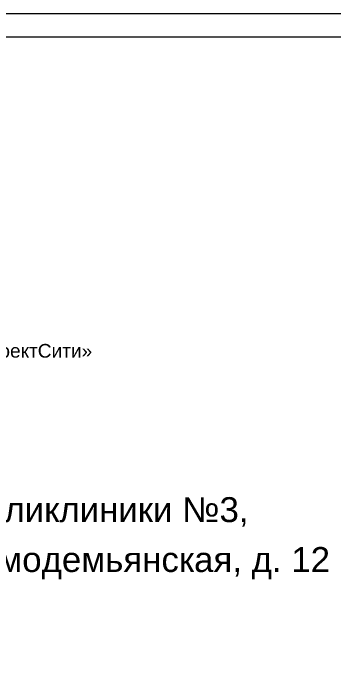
# Model space of a CAD drawing. Header units: metres. Extents: x 14591 to 15202, y 5442 to 5571.
# Drawn here: x 14616.93 to 14623.76, y 5493.48 to 5507.8 of the extents above; entities that cross this region are included whole.
import ezdxf

# ---------------------------------------------------------------- set-up
doc = ezdxf.new("R2010")
doc.units = ezdxf.units.M
doc.header["$MEASUREMENT"] = 0
doc.layers.add('ВК', color=7, linetype='Continuous', lineweight=0)
doc.styles.add('GOST 2.304', font='CS_Gost2304.shx')
doc.styles.add('Style-Arial', font='arial.ttf')

msp = doc.modelspace()

# ---------------------------------------------------------------- linework, layer by layer
at = {"layer": 'ВК', "color": 7, "linetype": 'Continuous', "lineweight": 0, "flags": 128}
msp.add_lwpolyline([(14632.47870778, 5478.79848889), (14591.47870778, 5478.79848889), (14591.47870778, 5507.79848889), (14632.47870778, 5507.79848889), (14632.47870778, 5478.79848889)], close=True, dxfattribs=at)
at = {"layer": 'ВК', "color": 7, "linetype": 'Continuous', "lineweight": 13, "flags": 128}
msp.add_lwpolyline([(14593.47870778, 5507.29848889), (14631.97870778, 5507.29848889), (14631.97870778, 5479.29848889), (14593.47870778, 5479.29848889), (14593.47870778, 5507.29848889)], close=True, dxfattribs=at)

# ---------------------------------------------------------------- texts
at = {"color": 250, "lineweight": 13, "true_color": 0x191919, "insert": (14612.83975977, 5500.35470604), "char_height": 0.2916655, "width": 18.7815189931, "attachment_point": 5, "style": 'GOST 2.304'}
msp.add_mtext('\\fArial|b0|i0|c204204|p39;Ассоциация «Объединение проектировщиков «ПроектСити»\\PСРО-П-180-06022013', dxfattribs=at)
at = {"linetype": 'Continuous', "lineweight": 0, "insert": (14613.07207442, 5496.59793155), "char_height": 0.5319063005, "attachment_point": 5, "line_spacing_factor": 1.2, "style": 'Style-Arial'}
msp.add_mtext('Капитальный ремонт помещений поликлиники №3, \\Pпо адресу: г. Великий Новгород, ул. Козьмодемьянская, д. 12', dxfattribs=at)

doc.saveas('drawing.dxf')
